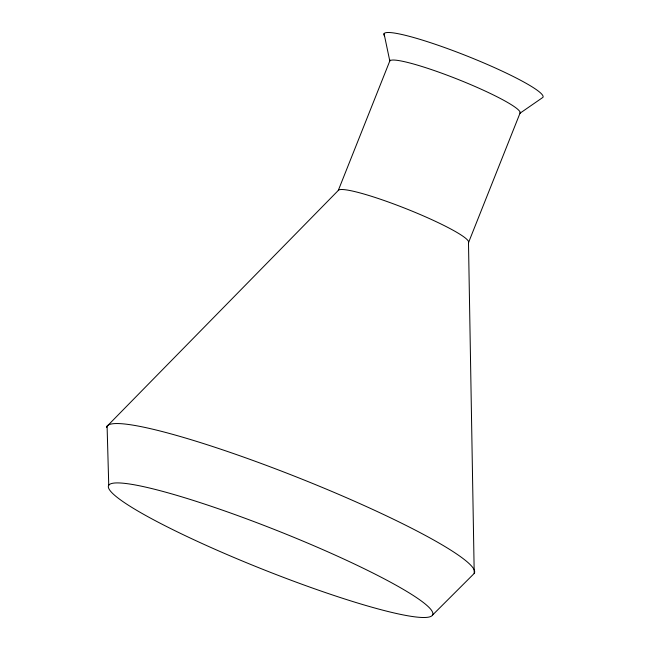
<?xml version="1.0" encoding="UTF-8"?>
<svg xmlns="http://www.w3.org/2000/svg" width="650" height="650" viewBox="0 0 650 650"><rect width="100%" height="100%" fill="white"/><g stroke="black" fill="none" stroke-linecap="round" stroke-linejoin="round"><path stroke-width="0.97" d="M107.079 426.238L338.276 190.458L390.171 60.052M106.649 427.521A197.827 23.424 21.7 0 1 298.155 477.636A197.827 23.424 21.7 0 1 474.216 573.479L468.488 242.686L520.382 112.271M432.477 615.128A174.444 20.654 21.7 0 0 199.477 502.401A174.444 20.654 21.7 0 0 179.879 533.097A174.444 20.654 21.7 0 0 432.477 615.128L474.224 573.438M384.061 33.662L389.797 60.986A70.168 8.312 21.7 0 1 459.452 79.974A70.168 8.312 21.7 0 1 520.008 113.214L542.921 97.378A85.605 10.132 21.7 0 0 461.216 53.739A85.605 10.132 21.7 0 0 384.507 35.977M107.096 426.197L108.745 485.29M338.276 190.458A70.168 8.312 21.7 0 1 407.932 209.446A70.168 8.312 21.7 0 1 468.488 242.686"/></g></svg>
